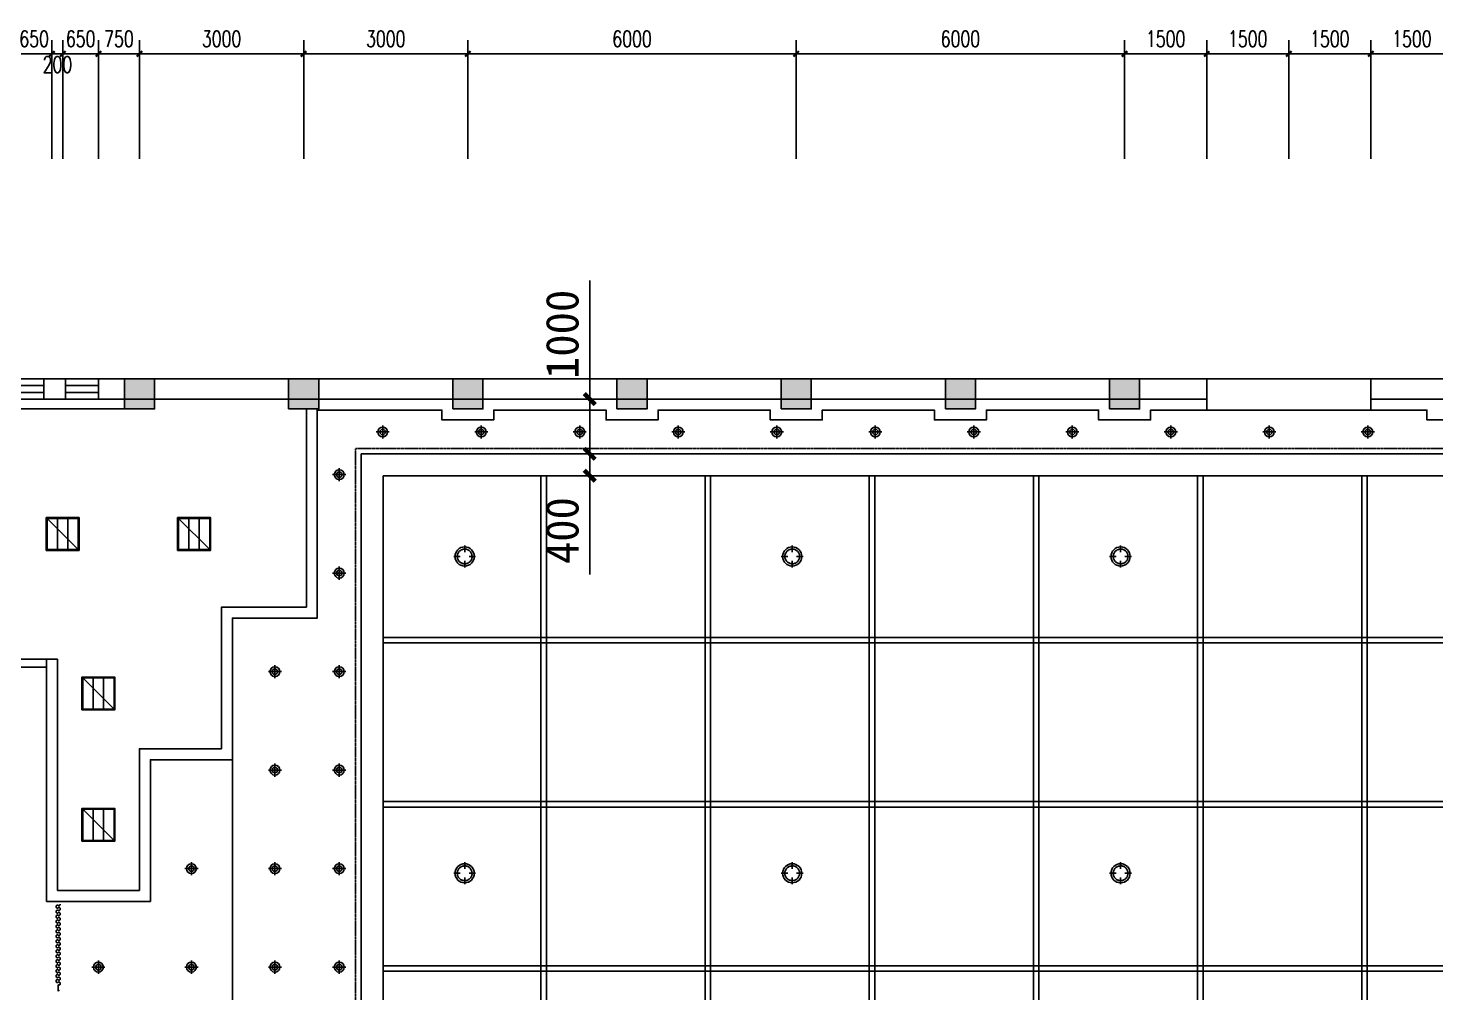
# Model space of a CAD drawing. Header units: millimetres. Extents: x -150677 to 588340, y -254013 to 149700.
# Drawn here: x 478344 to 504065, y 20780 to 38409 of the extents above; entities that cross this region are included whole.
import ezdxf

# ---------------------------------------------------------------- set-up
doc = ezdxf.new("R2010")
doc.units = ezdxf.units.MM
doc.header["$LTSCALE"] = 10
doc.header["$MEASUREMENT"] = 0
doc.linetypes.add('DASH', pattern=[0.35, 0.25, -0.1])
doc.linetypes.add('DASHED2', pattern=[0.375, 0.25, -0.125])
for name, color, linetype in [('1-Ba原始建筑墙体', 2, 'Continuous'), ('1-Bb新建墙体', 7, 'Continuous'), ('2-Ba顶面轮廓', 4, 'Continuous'), ('2-Ca墙面装饰', 8, 'Continuous'), ('4-Aa顶面灯具', 1, 'Continuous'), ('5-Aa原始建筑淡显填充', 251, 'Continuous'), ('6-Ab柱体', 6, 'Continuous'), ('6-Bb窗', 5, 'Continuous'), ('CEI_LIGHT', 30, 'Continuous'), ('CS_【成品家私】', 3, 'Continuous'), ('PUB_DIM', 3, 'Continuous')]:
    doc.layers.add(name, color=color, linetype=linetype)
doc.styles.add('_TCH_DIM_T3', font='SIMPLEX', dxfattribs={"width": 0.705882, "bigfont": 'GBCBIG'})
doc.styles.get("Standard").update_dxf_attribs({"font": ''})
doc.styles.get('Standard').set_extended_font_data('SimSun')
doc.dimstyles.new('_TCH_ARCH&&100', dxfattribs={"dimtxt": 297.5, "dimasz": 100, "dimexe": 250, "dimexo": 300, "dimgap": 126.25, "dimtad": 1, "dimdec": 0, "dimzin": 0, "dimdsep": 46, "dimtxsty": '_TCH_DIM_T3', "dimblk": 'ARCHTICK', "dimcen": 0.09, "dimclrt": 7, "dimazin": 2, "dimtfac": 1, "dimtdec": 0, "dimtix": 1, "dimtmove": 2, "dimatfit": 3, "dimfxl": 1, "dimtolj": 1, "dimtzin": 0, "dimarcsym": 0})
doc.dimstyles.new('DIMN200', dxfattribs={"dimscale": 2, "dimtxt": 300, "dimasz": 100, "dimexe": 100, "dimexo": 300, "dimgap": 100, "dimtad": 1, "dimdec": 0, "dimtxsty": 'Standard', "dimblk": 'ARCHTICK', "dimcen": 2.5, "dimdle": 100, "dimclrd": 8, "dimclre": 8, "dimclrt": 96, "dimadec": 0, "dimazin": 0, "dimtfac": 1, "dimtdec": 0, "dimtmove": 0, "dimatfit": 3, "dimldrblk": 'DOT', "dimfxl": 100, "dimarcsym": 0})

# ---------------------------------------------------------------- blocks, each defined once
blk = doc.blocks.new('_ArchTick')
at = {"color": 0, "linetype": 'ByBlock', "const_width": 0.4}
blk.add_lwpolyline([(-0.5, -0.5), (0.5, 0.5)], dxfattribs=at)
blk = doc.blocks.new('*D1375')
at = {"layer": 'Defpoints', "color": 0, "transparency": 16777216}
for p in [(478778, 37939), (478128, 35718), (478778, 35718)]:
    blk.add_point(p, dxfattribs=at)
at = {"layer": 'PUB_DIM', "color": 0, "lineweight": -2, "transparency": 16777216}
for p, q in [((478128, 36018), (478128, 38189)), ((478778, 36018), (478778, 38189)), ((478128, 37939), (478028, 37939)), ((478128, 37939), (478778, 37939)), ((478778, 37939), (478878, 37939))]:
    blk.add_line(p, q, dxfattribs=at)
at = {"layer": 'PUB_DIM', "color": 0, "lineweight": -2, "transparency": 16777216, "xscale": 100, "yscale": 100, "zscale": 100}
blk.add_blockref('_ArchTick', (478128, 37939), dxfattribs=at)
at = {"layer": 'PUB_DIM', "color": 0, "lineweight": -2, "transparency": 16777216, "xscale": 100, "yscale": 100, "zscale": 100, "rotation": 180}
blk.add_blockref('_ArchTick', (478778, 37939), dxfattribs=at)
at = {"layer": 'PUB_DIM', "color": 7, "transparency": 16777216, "insert": (478453, 38214), "char_height": 297.5, "attachment_point": 5, "style": '_TCH_DIM_T3'}
blk.add_mtext('\\A1;650', dxfattribs=at)
blk = doc.blocks.new('*D1376')
at = {"layer": 'Defpoints', "color": 0, "transparency": 16777216}
for p in [(478978, 37939), (478778, 35718), (478978, 35718)]:
    blk.add_point(p, dxfattribs=at)
at = {"layer": 'PUB_DIM', "color": 0, "lineweight": -2, "transparency": 16777216}
for p, q in [((478778, 36018), (478778, 38189)), ((478978, 36018), (478978, 38189)), ((478778, 37939), (478678, 37939)), ((478778, 37939), (478978, 37939)), ((478978, 37939), (479078, 37939))]:
    blk.add_line(p, q, dxfattribs=at)
at = {"layer": 'PUB_DIM', "color": 0, "lineweight": -2, "transparency": 16777216, "xscale": 100, "yscale": 100, "zscale": 100}
blk.add_blockref('_ArchTick', (478778, 37939), dxfattribs=at)
at = {"layer": 'PUB_DIM', "color": 0, "lineweight": -2, "transparency": 16777216, "xscale": 100, "yscale": 100, "zscale": 100, "rotation": 180}
blk.add_blockref('_ArchTick', (478978, 37939), dxfattribs=at)
at = {"layer": 'PUB_DIM', "color": 7, "transparency": 16777216, "insert": (478878, 37744), "char_height": 297.5, "attachment_point": 5, "style": '_TCH_DIM_T3'}
blk.add_mtext('\\A1;200', dxfattribs=at)
blk = doc.blocks.new('*D1377')
at = {"layer": 'Defpoints', "color": 0, "transparency": 16777216}
for p in [(479628, 37939), (478978, 35718), (479628, 35718)]:
    blk.add_point(p, dxfattribs=at)
at = {"layer": 'PUB_DIM', "color": 0, "lineweight": -2, "transparency": 16777216}
for p, q in [((478978, 36018), (478978, 38189)), ((479628, 36018), (479628, 38189)), ((478978, 37939), (478878, 37939)), ((478978, 37939), (479628, 37939)), ((479628, 37939), (479728, 37939))]:
    blk.add_line(p, q, dxfattribs=at)
at = {"layer": 'PUB_DIM', "color": 0, "lineweight": -2, "transparency": 16777216, "xscale": 100, "yscale": 100, "zscale": 100}
blk.add_blockref('_ArchTick', (478978, 37939), dxfattribs=at)
at = {"layer": 'PUB_DIM', "color": 0, "lineweight": -2, "transparency": 16777216, "xscale": 100, "yscale": 100, "zscale": 100, "rotation": 180}
blk.add_blockref('_ArchTick', (479628, 37939), dxfattribs=at)
at = {"layer": 'PUB_DIM', "color": 7, "transparency": 16777216, "insert": (479303, 38214), "char_height": 297.5, "attachment_point": 5, "style": '_TCH_DIM_T3'}
blk.add_mtext('\\A1;650', dxfattribs=at)
blk = doc.blocks.new('*D1378')
at = {"layer": 'Defpoints', "color": 0, "transparency": 16777216}
for p in [(480378, 37939), (479628, 35718), (480378, 35718)]:
    blk.add_point(p, dxfattribs=at)
at = {"layer": 'PUB_DIM', "color": 0, "lineweight": -2, "transparency": 16777216}
for p, q in [((479628, 36018), (479628, 38189)), ((480378, 36018), (480378, 38189)), ((479628, 37939), (479528, 37939)), ((479628, 37939), (480378, 37939)), ((480378, 37939), (480478, 37939))]:
    blk.add_line(p, q, dxfattribs=at)
at = {"layer": 'PUB_DIM', "color": 0, "lineweight": -2, "transparency": 16777216, "xscale": 100, "yscale": 100, "zscale": 100}
blk.add_blockref('_ArchTick', (479628, 37939), dxfattribs=at)
at = {"layer": 'PUB_DIM', "color": 0, "lineweight": -2, "transparency": 16777216, "xscale": 100, "yscale": 100, "zscale": 100, "rotation": 180}
blk.add_blockref('_ArchTick', (480378, 37939), dxfattribs=at)
at = {"layer": 'PUB_DIM', "color": 7, "transparency": 16777216, "insert": (480003, 38214), "char_height": 297.5, "attachment_point": 5, "style": '_TCH_DIM_T3'}
blk.add_mtext('\\A1;750', dxfattribs=at)
blk = doc.blocks.new('*D1379')
at = {"layer": 'Defpoints', "color": 0, "transparency": 16777216}
for p in [(483378, 37939), (480378, 35718), (483378, 35718)]:
    blk.add_point(p, dxfattribs=at)
at = {"layer": 'PUB_DIM', "color": 0, "lineweight": -2, "transparency": 16777216}
for p, q in [((480378, 36018), (480378, 38189)), ((483378, 36018), (483378, 38189)), ((480378, 37939), (483378, 37939))]:
    blk.add_line(p, q, dxfattribs=at)
at = {"layer": 'PUB_DIM', "color": 0, "lineweight": -2, "transparency": 16777216, "xscale": 100, "yscale": 100, "zscale": 100, "rotation": 180}
blk.add_blockref('_ArchTick', (480378, 37939), dxfattribs=at)
at = {"layer": 'PUB_DIM', "color": 0, "lineweight": -2, "transparency": 16777216, "xscale": 100, "yscale": 100, "zscale": 100}
blk.add_blockref('_ArchTick', (483378, 37939), dxfattribs=at)
at = {"layer": 'PUB_DIM', "color": 7, "transparency": 16777216, "insert": (481878, 38214), "char_height": 297.5, "attachment_point": 5, "style": '_TCH_DIM_T3'}
blk.add_mtext('\\A1;3000', dxfattribs=at)
blk = doc.blocks.new('*D1380')
at = {"layer": 'Defpoints', "color": 0, "transparency": 16777216}
for p in [(486378, 37939), (483378, 35718), (486378, 35718)]:
    blk.add_point(p, dxfattribs=at)
at = {"layer": 'PUB_DIM', "color": 0, "lineweight": -2, "transparency": 16777216}
for p, q in [((483378, 36018), (483378, 38189)), ((486378, 36018), (486378, 38189)), ((483378, 37939), (486378, 37939))]:
    blk.add_line(p, q, dxfattribs=at)
at = {"layer": 'PUB_DIM', "color": 0, "lineweight": -2, "transparency": 16777216, "xscale": 100, "yscale": 100, "zscale": 100, "rotation": 180}
blk.add_blockref('_ArchTick', (483378, 37939), dxfattribs=at)
at = {"layer": 'PUB_DIM', "color": 0, "lineweight": -2, "transparency": 16777216, "xscale": 100, "yscale": 100, "zscale": 100}
blk.add_blockref('_ArchTick', (486378, 37939), dxfattribs=at)
at = {"layer": 'PUB_DIM', "color": 7, "transparency": 16777216, "insert": (484878, 38214), "char_height": 297.5, "attachment_point": 5, "style": '_TCH_DIM_T3'}
blk.add_mtext('\\A1;3000', dxfattribs=at)
blk = doc.blocks.new('*D1381')
at = {"layer": 'Defpoints', "color": 0, "transparency": 16777216}
for p in [(492378, 37939), (486378, 35718), (492378, 35718)]:
    blk.add_point(p, dxfattribs=at)
at = {"layer": 'PUB_DIM', "color": 0, "lineweight": -2, "transparency": 16777216}
for p, q in [((486378, 36018), (486378, 38189)), ((492378, 36018), (492378, 38189)), ((486378, 37939), (492378, 37939))]:
    blk.add_line(p, q, dxfattribs=at)
at = {"layer": 'PUB_DIM', "color": 0, "lineweight": -2, "transparency": 16777216, "xscale": 100, "yscale": 100, "zscale": 100, "rotation": 180}
blk.add_blockref('_ArchTick', (486378, 37939), dxfattribs=at)
at = {"layer": 'PUB_DIM', "color": 0, "lineweight": -2, "transparency": 16777216, "xscale": 100, "yscale": 100, "zscale": 100}
blk.add_blockref('_ArchTick', (492378, 37939), dxfattribs=at)
at = {"layer": 'PUB_DIM', "color": 7, "transparency": 16777216, "insert": (489378, 38214), "char_height": 297.5, "attachment_point": 5, "style": '_TCH_DIM_T3'}
blk.add_mtext('\\A1;6000', dxfattribs=at)
blk = doc.blocks.new('*D1382')
at = {"layer": 'Defpoints', "color": 0, "transparency": 16777216}
for p in [(498378, 37939), (492378, 35718), (498378, 35718)]:
    blk.add_point(p, dxfattribs=at)
at = {"layer": 'PUB_DIM', "color": 0, "lineweight": -2, "transparency": 16777216}
for p, q in [((492378, 36018), (492378, 38189)), ((498378, 36018), (498378, 38189)), ((492378, 37939), (498378, 37939))]:
    blk.add_line(p, q, dxfattribs=at)
at = {"layer": 'PUB_DIM', "color": 0, "lineweight": -2, "transparency": 16777216, "xscale": 100, "yscale": 100, "zscale": 100, "rotation": 180}
blk.add_blockref('_ArchTick', (492378, 37939), dxfattribs=at)
at = {"layer": 'PUB_DIM', "color": 0, "lineweight": -2, "transparency": 16777216, "xscale": 100, "yscale": 100, "zscale": 100}
blk.add_blockref('_ArchTick', (498378, 37939), dxfattribs=at)
at = {"layer": 'PUB_DIM', "color": 7, "transparency": 16777216, "insert": (495378, 38214), "char_height": 297.5, "attachment_point": 5, "style": '_TCH_DIM_T3'}
blk.add_mtext('\\A1;6000', dxfattribs=at)
blk = doc.blocks.new('*D1383')
at = {"layer": 'Defpoints', "color": 0, "transparency": 16777216}
for p in [(499878, 37939), (498378, 35718), (499878, 35718)]:
    blk.add_point(p, dxfattribs=at)
at = {"layer": 'PUB_DIM', "color": 0, "lineweight": -2, "transparency": 16777216}
for p, q in [((498378, 36018), (498378, 38189)), ((499878, 36018), (499878, 38189)), ((498378, 37939), (499878, 37939))]:
    blk.add_line(p, q, dxfattribs=at)
at = {"layer": 'PUB_DIM', "color": 0, "lineweight": -2, "transparency": 16777216, "xscale": 100, "yscale": 100, "zscale": 100, "rotation": 180}
blk.add_blockref('_ArchTick', (498378, 37939), dxfattribs=at)
at = {"layer": 'PUB_DIM', "color": 0, "lineweight": -2, "transparency": 16777216, "xscale": 100, "yscale": 100, "zscale": 100}
blk.add_blockref('_ArchTick', (499878, 37939), dxfattribs=at)
at = {"layer": 'PUB_DIM', "color": 7, "transparency": 16777216, "insert": (499128, 38214), "char_height": 297.5, "attachment_point": 5, "style": '_TCH_DIM_T3'}
blk.add_mtext('\\A1;1500', dxfattribs=at)
blk = doc.blocks.new('*D1384')
at = {"layer": 'Defpoints', "color": 0, "transparency": 16777216}
for p in [(501378, 37939), (499878, 35718), (501378, 35718)]:
    blk.add_point(p, dxfattribs=at)
at = {"layer": 'PUB_DIM', "color": 0, "lineweight": -2, "transparency": 16777216}
for p, q in [((499878, 36018), (499878, 38189)), ((501378, 36018), (501378, 38189)), ((499878, 37939), (501378, 37939))]:
    blk.add_line(p, q, dxfattribs=at)
at = {"layer": 'PUB_DIM', "color": 0, "lineweight": -2, "transparency": 16777216, "xscale": 100, "yscale": 100, "zscale": 100, "rotation": 180}
blk.add_blockref('_ArchTick', (499878, 37939), dxfattribs=at)
at = {"layer": 'PUB_DIM', "color": 0, "lineweight": -2, "transparency": 16777216, "xscale": 100, "yscale": 100, "zscale": 100}
blk.add_blockref('_ArchTick', (501378, 37939), dxfattribs=at)
at = {"layer": 'PUB_DIM', "color": 7, "transparency": 16777216, "insert": (500628, 38214), "char_height": 297.5, "attachment_point": 5, "style": '_TCH_DIM_T3'}
blk.add_mtext('\\A1;1500', dxfattribs=at)
blk = doc.blocks.new('*D1385')
at = {"layer": 'Defpoints', "color": 0, "transparency": 16777216}
for p in [(502878, 37939), (501378, 35718), (502878, 35718)]:
    blk.add_point(p, dxfattribs=at)
at = {"layer": 'PUB_DIM', "color": 0, "lineweight": -2, "transparency": 16777216}
for p, q in [((501378, 36018), (501378, 38189)), ((502878, 36018), (502878, 38189)), ((501378, 37939), (502878, 37939))]:
    blk.add_line(p, q, dxfattribs=at)
at = {"layer": 'PUB_DIM', "color": 0, "lineweight": -2, "transparency": 16777216, "xscale": 100, "yscale": 100, "zscale": 100, "rotation": 180}
blk.add_blockref('_ArchTick', (501378, 37939), dxfattribs=at)
at = {"layer": 'PUB_DIM', "color": 0, "lineweight": -2, "transparency": 16777216, "xscale": 100, "yscale": 100, "zscale": 100}
blk.add_blockref('_ArchTick', (502878, 37939), dxfattribs=at)
at = {"layer": 'PUB_DIM', "color": 7, "transparency": 16777216, "insert": (502128, 38214), "char_height": 297.5, "attachment_point": 5, "style": '_TCH_DIM_T3'}
blk.add_mtext('\\A1;1500', dxfattribs=at)
blk = doc.blocks.new('*D1386')
at = {"layer": 'Defpoints', "color": 0, "transparency": 16777216}
for p in [(504378, 37939), (502878, 35718), (504378, 35718)]:
    blk.add_point(p, dxfattribs=at)
at = {"layer": 'PUB_DIM', "color": 0, "lineweight": -2, "transparency": 16777216}
for p, q in [((502878, 36018), (502878, 38189)), ((504378, 36018), (504378, 38189)), ((502878, 37939), (504378, 37939))]:
    blk.add_line(p, q, dxfattribs=at)
at = {"layer": 'PUB_DIM', "color": 0, "lineweight": -2, "transparency": 16777216, "xscale": 100, "yscale": 100, "zscale": 100, "rotation": 180}
blk.add_blockref('_ArchTick', (502878, 37939), dxfattribs=at)
at = {"layer": 'PUB_DIM', "color": 0, "lineweight": -2, "transparency": 16777216, "xscale": 100, "yscale": 100, "zscale": 100}
blk.add_blockref('_ArchTick', (504378, 37939), dxfattribs=at)
at = {"layer": 'PUB_DIM', "color": 7, "transparency": 16777216, "insert": (503628, 38214), "char_height": 297.5, "attachment_point": 5, "style": '_TCH_DIM_T3'}
blk.add_mtext('\\A1;1500', dxfattribs=at)
blk = doc.blocks.new('$WINLIB2D$00000001')
at = {"color": 0}
for points in [[(-0.5, 0.5), (-0.5, -0.5)], [(-0.5, 0.5), (0.5, 0.5)], [(0.5, -0.5), (0.5, 0.5)], [(0.5, 0.167), (-0.5, 0.167)], [(0.5, -0.167), (-0.5, -0.167)], [(-0.5, -0.5), (0.5, -0.5)]]:
    blk.add_lwpolyline(points, dxfattribs=at)
blk = doc.blocks.new('*U1094')
at = {"layer": 'CEI_LIGHT', "color": 252}
for points in [[(-200, 0), (-80, 0)], [(0, 200), (0, 80)], [(200, 0), (80, 0)], [(0, -200), (0, -80)]]:
    blk.add_lwpolyline(points, dxfattribs=at)
at = {"layer": 'CEI_LIGHT'}
blk.add_ellipse((0, 0), major_axis=(175, 0), ratio=1, start_param=-0.000015, end_param=6.28317, dxfattribs=at)
at = {"layer": 'CEI_LIGHT', "color": 252}
blk.add_open_spline([(135, 0), (135, 5), (135, 10), (133, 24), (131, 33), (126, 49), (122, 58), (114, 73), (109, 80), (98, 93), (92, 100), (78, 111), (71, 115), (55, 124), (47, 127), (30, 132), (22, 134), (4, 135), (-5, 135), (-22, 133), (-31, 132), (-47, 127), (-55, 123), (-71, 115), (-78, 110), (-92, 99), (-98, 93), (-109, 80), (-114, 72), (-123, 57), (-126, 49), (-131, 32), (-133, 24), (-135, 6), (-135, -2), (-134, -20), (-132, -28), (-128, -45), (-124, -53), (-116, -69), (-112, -76), (-101, -90), (-95, -97), (-82, -108), (-74, -113), (-59, -122), (-51, -125), (-35, -131), (-26, -133), (-9, -135), (0, -135), (18, -134), (26, -133), (43, -128), (51, -125), (67, -118), (75, -113), (88, -102), (95, -96), (107, -83), (112, -76), (121, -61), (124, -53), (130, -37), (132, -28), (135, -13), (135, -7), (135, 0)], degree=3, knots=[-0.000015, -0.000015, -0.000015, -0.000015, 0.115463, 0.115463, 0.309718, 0.309718, 0.503974, 0.503974, 0.698229, 0.698229, 0.892484, 0.892484, 1.086739, 1.086739, 1.280995, 1.280995, 1.47525, 1.47525, 1.669505, 1.669505, 1.86376, 1.86376, 2.058016, 2.058016, 2.252271, 2.252271, 2.446526, 2.446526, 2.640781, 2.640781, 2.835037, 2.835037, 3.029292, 3.029292, 3.223547, 3.223547, 3.417802, 3.417802, 3.612058, 3.612058, 3.806313, 3.806313, 4.000568, 4.000568, 4.194823, 4.194823, 4.389079, 4.389079, 4.583334, 4.583334, 4.777589, 4.777589, 4.971844, 4.971844, 5.166099, 5.166099, 5.360355, 5.360355, 5.55461, 5.55461, 5.748865, 5.748865, 5.94312, 5.94312, 6.137376, 6.137376, 6.28317, 6.28317, 6.28317, 6.28317], dxfattribs=at)
blk = doc.blocks.new('*U1095')
at = {"layer": 'CEI_LIGHT'}
blk.add_lwpolyline([(-300, 300), (300, 300), (300, -300), (-300, -300)], close=True, dxfattribs=at)
at = {"layer": 'CEI_LIGHT', "color": 252}
blk.add_lwpolyline([(-285, 285), (285, 285), (285, -285), (-285, -285)], close=True, dxfattribs=at)
for points in [[(285, 285), (-285, -285)], [(-285, 95), (285, 95)], [(-285, -95), (285, -95)]]:
    blk.add_lwpolyline(points, dxfattribs=at)
blk = doc.blocks.new('*U1092')
at = {"layer": 'CEI_LIGHT', "color": 252}
for points in [[(-120, 0), (120, 0)], [(0, 120), (0, -120)]]:
    blk.add_lwpolyline(points, dxfattribs=at)
at = {"layer": 'CEI_LIGHT'}
for radius in [90, 50]:
    blk.add_circle((0, 0), radius, dxfattribs=at)
blk = doc.blocks.new('*D1430')
at = {"layer": '2-Ba顶面轮廓', "color": 8, "lineweight": -2, "transparency": 16777216}
for p, q in [((488605, 30830), (488605, 30230)), ((488757, 30630), (488805, 30630)), ((488605, 30230), (488605, 28423)), ((488757, 30230), (488805, 30230))]:
    blk.add_line(p, q, dxfattribs=at)
at = {"layer": 'Defpoints', "color": 0, "transparency": 16777216}
for p in [(488157, 30630), (488157, 30230), (488605, 30230)]:
    blk.add_point(p, dxfattribs=at)
at = {"layer": '2-Ba顶面轮廓', "color": 8, "lineweight": -2, "transparency": 16777216, "xscale": 200, "yscale": 200, "zscale": 200}
for p, rotation in [((488605, 30630), 90), ((488605, 30230), 270)]:
    blk.add_blockref('_ArchTick', p, dxfattribs=dict(at, rotation=rotation))
at = {"layer": '2-Ba顶面轮廓', "color": 96, "transparency": 16777216, "insert": (488105, 29227), "char_height": 600, "attachment_point": 5, "rotation": 90}
blk.add_mtext('400', dxfattribs=at)
blk = doc.blocks.new('_DOT')
at = {"color": 0, "linetype": 'ByBlock'}
blk.add_line((-0.35, 0), (-1, 0), dxfattribs=at)
at = {"color": 0, "linetype": 'ByBlock', "const_width": 0.35}
blk.add_lwpolyline([(-0.175, 0, 1), (0.175, 0, 1)], format="xyb", close=True, dxfattribs=at)
blk = doc.blocks.new('*D1394')
at = {"layer": '2-Ba顶面轮廓', "color": 8, "lineweight": -2, "transparency": 16777216}
for p, q in [((488605, 31630), (488605, 33797)), ((488605, 30430), (488605, 31630)), ((488757, 31630), (488805, 31630)), ((488757, 30630), (488805, 30630))]:
    blk.add_line(p, q, dxfattribs=at)
at = {"layer": 'Defpoints', "color": 0, "transparency": 16777216}
for p in [(488157, 31630), (488605, 31630), (488157, 30630)]:
    blk.add_point(p, dxfattribs=at)
at = {"layer": '2-Ba顶面轮廓', "color": 8, "lineweight": -2, "transparency": 16777216, "xscale": 200, "yscale": 200, "zscale": 200}
for p, rotation in [((488605, 31630), 90), ((488605, 30630), 270)]:
    blk.add_blockref('_ArchTick', p, dxfattribs=dict(at, rotation=rotation))
at = {"layer": '2-Ba顶面轮廓', "color": 96, "transparency": 16777216, "insert": (488105, 32813), "char_height": 600, "attachment_point": 5, "rotation": 90}
blk.add_mtext('1000', dxfattribs=at)
blk = doc.blocks.new('*U1336')
at = {"linetype": 'DASH', "ltscale": 50}
for points in [[(-1179, 0, 0.240088), (-1155, 12), (-1154, 13, 0.362592), (-1156, 38, -0.362592), (-1158, 63), (-1158, 63, -0.51132), (-1109, 63, -0.36675), (-1111, 38, 0.36675), (-1113, 13, 0.241576), (-1088, 0, 0.241576)], [(-1088, 0, 0.240088), (-1064, 12), (-1064, 13, 0.362592), (-1065, 38, -0.362592), (-1067, 63), (-1067, 63, -0.51132), (-1018, 63, -0.36675), (-1020, 38, 0.36675), (-1022, 13, 0.241576), (-998, 0, 0.241576)], [(-998, 0, 0.240088), (-973, 12), (-973, 13, 0.362592), (-975, 38, -0.362592), (-977, 63), (-976, 63, -0.51132), (-927, 63, -0.36675), (-929, 38, 0.36675), (-931, 13, 0.241576), (-907, 0, 0.241576)], [(-907, 0, 0.240088), (-883, 12), (-882, 13, 0.362592), (-884, 38, -0.362592), (-886, 63), (-885, 63, -0.51132), (-837, 63, -0.36675), (-839, 38, 0.36675), (-841, 13, 0.241576), (-816, 0, 0.241576)], [(-816, 0, 0.240088), (-792, 12), (-791, 13, 0.362592), (-793, 38, -0.362592), (-795, 63), (-795, 63, -0.51132), (-746, 63, -0.36675), (-748, 38, 0.36675), (-750, 13, 0.241576), (-726, 0, 0.241576)], [(-726, 0, 0.240088), (-701, 12), (-701, 13, 0.362592), (-703, 38, -0.362592), (-704, 63), (-704, 63, -0.51132), (-655, 63, -0.36675), (-657, 38, 0.36675), (-659, 13, 0.241576), (-635, 0, 0.241576)], [(-635, 0, 0.240088), (-610, 12), (-610, 13, 0.362592), (-612, 38, -0.362592), (-614, 63), (-613, 63, -0.51132), (-565, 63, -0.36675), (-567, 38, 0.36675), (-569, 13, 0.241576), (-544, 0, 0.241576)], [(-544, 0, 0.240088), (-520, 12), (-519, 13, 0.362592), (-521, 38, -0.362592), (-523, 63), (-523, 63, -0.51132), (-474, 63, -0.36675), (-476, 38, 0.36675), (-478, 13, 0.241576), (-453, 0, 0.241576)], [(-453, 0, 0.240088), (-429, 12), (-429, 13, 0.362592), (-431, 38, -0.362592), (-432, 63), (-432, 63, -0.51132), (-383, 63, -0.36675), (-385, 38, 0.36675), (-387, 13, 0.241576), (-363, 0, 0.241576)], [(-363, 0, 0.240088), (-338, 12), (-338, 13, 0.362592), (-340, 38, -0.362592), (-342, 63), (-341, 63, -0.51132), (-293, 63, -0.36675), (-295, 38, 0.36675), (-296, 13, 0.241576), (-272, 0, 0.241576)], [(-272, 0, 0.240088), (-248, 12), (-247, 13, 0.362592), (-249, 38, -0.362592), (-251, 63), (-251, 63, -0.51132), (-202, 63, -0.36675), (-204, 38, 0.36675), (-206, 13, 0.241576), (-181, 0, 0.241576)], [(-181, 0, 0.240088), (-157, 12), (-157, 13, 0.362592), (-159, 38, -0.362592), (-160, 63), (-160, 63, -0.51132), (-111, 63, -0.36675), (-113, 38, 0.36675), (-115, 13, 0.241576), (-91, 0, 0.241576)], [(-91, 0, 0.240088), (-66, 12), (-66, 13, 0.362592), (-68, 38, -0.362592), (-70, 63), (-69, 63, -0.51132), (-21, 63, -0.36675), (-22, 38, 0.36675), (-24, 13, 0.241576), (0, 0, 0.241576)], [(0, 0, 0.240088), (24, 12), (25, 13, 0.362592), (23, 38, -0.362592), (21, 63), (21, 63, -0.51132), (70, 63, -0.36675), (68, 38, 0.36675), (66, 13, 0.241576), (91, 0, 0.241576)], [(91, 0, 0.240088), (115, 12), (115, 13, 0.362592), (114, 38, -0.362592), (112, 63), (112, 63, -0.51132), (161, 63, -0.36675), (159, 38, 0.36675), (157, 13, 0.51132), (206, 12), (206, 13, 0.362592), (204, 38, -0.362592), (202, 63), (203, 63, -0.51132), (252, 63, -0.36675), (250, 38), (249, 37, 0.36675), (247, 12, 0.51132), (296, 12), (296, 12, 0.381374), (293, 38), (412, 38), (389, 19)]]:
    blk.add_lwpolyline(points, format="xyb", dxfattribs=at)

msp = doc.modelspace()

# ---------------------------------------------------------------- hatches: boundary and pattern name
at = {"layer": '5-Aa原始建筑淡显填充'}
for points in [[(480102.5, 31450), (480652.5, 31450), (480652.5, 32000), (480102.5, 32000)], [(483102.5, 31450), (483652.5, 31450), (483652.5, 32000), (483102.5, 32000)], [(486102.5, 31450), (486652.5, 31450), (486652.5, 32000), (486102.5, 32000)], [(489102.5, 31450), (489652.5, 31450), (489652.5, 32000), (489102.5, 32000)], [(492102.5, 31450), (492652.5, 31450), (492652.5, 32000), (492102.5, 32000)], [(495102.5, 31450), (495652.5, 31450), (495652.5, 32000), (495102.5, 32000)], [(498102.5, 31450), (498652.5, 31450), (498652.5, 32000), (498102.5, 32000)]]:
    msp.add_hatch(color=251, dxfattribs=at).paths.add_polyline_path(points)

# ---------------------------------------------------------------- linework, layer by layer
at = {"layer": '1-Ba原始建筑墙体'}
for p, q in [((479027.5, 32000), (478627.5, 32000)), ((478627.5, 32000), (478627.5, 31630)), ((479027.5, 31630), (479027.5, 32000)), ((483377.5, 32000), (479627.5, 32000)), ((479627.5, 32000), (479627.5, 31630)), ((499878.4, 32000), (483377.5, 32000)), ((499878.4, 31630), (499878.4, 32000)), ((522337.5, 32000), (502878.4, 32000)), ((502878.4, 32000), (502878.4, 31630)), ((478627.5, 31630), (479027.5, 31630)), ((479627.5, 31630), (499878.4, 31630)), ((502878.4, 31630), (522217.5, 31630))]:
    msp.add_line(p, q, dxfattribs=at)
at = {"layer": '1-Bb新建墙体'}
for p, q in [((478677.5, 26879.9), (478877.5, 26879.9)), ((478677.5, 26879.9), (478677.5, 26729.9)), ((478877.5, 22650), (478877.5, 26879.9)), ((478677.5, 22450), (478677.5, 26729.9))]:
    msp.add_line(p, q, dxfattribs=at)
for points in [[(481877.5, 25240), (481877.5, 27830), (483427.5, 27830), (483427.5, 31450)], [(482077.5, 25040), (482077.5, 27630), (483627.5, 27630), (483627.5, 31450)], [(481877.5, 25240), (480377.5, 25240), (480377.5, 22650)], [(482077.5, 25040), (480577.5, 25040), (480577.5, 22450)], [(478877.5, 22650), (480377.5, 22650)], [(478677.5, 22450), (480577.5, 22450)]]:
    msp.add_lwpolyline(points, dxfattribs=at)
at = {"layer": '2-Ba顶面轮廓'}
for p, q in [((502878.4, 32000), (499878.4, 32000)), ((480102.5, 31450), (477652.5, 31450)), ((499878.4, 31430), (502878.4, 31430)), ((477677.5, 26879.9), (478677.5, 26879.9)), ((477677.2, 26729.9), (478677.2, 26729.9)), ((482077.5, 25040), (482077.5, 8460))]:
    msp.add_line(p, q, dxfattribs=at)
at = {"layer": '2-Ba顶面轮廓', "color": 8}
for p, q in [((487712.5, 3270), (487712.5, 30230)), ((487812.5, 3270), (487812.5, 30230)), ((490712.5, 3270), (490712.5, 30230)), ((490812.5, 3270), (490812.5, 30230)), ((493712.5, 3270), (493712.5, 30230)), ((493812.5, 3270), (493812.5, 30230)), ((496712.5, 3270), (496712.5, 30230)), ((496812.5, 3270), (496812.5, 30230)), ((499712.5, 3270), (499712.5, 30230)), ((499812.5, 3270), (499812.5, 30230)), ((502712.5, 3270), (502712.5, 30230)), ((502812.5, 3270), (502812.5, 30230)), ((484827.5, 27275), (520817.5, 27275)), ((484827.5, 27175), (520817.5, 27175)), ((484827.5, 24275), (520817.5, 24275)), ((484827.5, 24175), (520817.5, 24175)), ((484827.5, 21275), (520817.5, 21275)), ((484827.5, 21175), (520817.5, 21175))]:
    msp.add_line(p, q, dxfattribs=at)
at = {"layer": '2-Ba顶面轮廓'}
for points in [[(484427.5, 30630), (521217.5, 30630), (521217.5, 2870), (484427.5, 2870)], [(484827.5, 30230), (520817.5, 30230), (520817.5, 3270), (484827.5, 3270)]]:
    msp.add_lwpolyline(points, close=True, dxfattribs=at)
at = {"layer": '2-Ca墙面装饰'}
for p, q in [((499878.4, 31630), (499878.4, 31430)), ((502878.4, 31630), (502878.4, 31430))]:
    msp.add_line(p, q, dxfattribs=at)
for points in [[(483627.5, 31430), (485902.5, 31430), (485902.5, 31250), (486852.5, 31250), (486852.5, 31430), (488902.5, 31430), (488902.5, 31250), (489852.5, 31250), (489852.5, 31430), (491902.5, 31430), (491902.5, 31250), (492852.5, 31250), (492852.5, 31430), (494902.5, 31430), (494902.5, 31250), (495852.5, 31250), (495852.5, 31430), (497902.5, 31430), (497902.5, 31250), (498852.5, 31250), (498852.5, 31430), (499878.4, 31430)], [(502878.4, 31430), (503902.5, 31430), (503902.5, 31250), (504852.5, 31250)]]:
    msp.add_lwpolyline(points, dxfattribs=at)
at = {"layer": '4-Aa顶面灯具', "linetype": 'DASHED2', "ltscale": 0.01}
msp.add_lwpolyline([(484327.5, 30730), (521317.5, 30730), (521317.5, 2770), (484327.5, 2770)], close=True, dxfattribs=at)
at = {"layer": '6-Ab柱体'}
for points in [[(480102.5, 31450), (480652.5, 31450), (480652.5, 32000), (480102.5, 32000)], [(483102.5, 31450), (483652.5, 31450), (483652.5, 32000), (483102.5, 32000)], [(486102.5, 31450), (486652.5, 31450), (486652.5, 32000), (486102.5, 32000)], [(489102.5, 31450), (489652.5, 31450), (489652.5, 32000), (489102.5, 32000)], [(492102.5, 31450), (492652.5, 31450), (492652.5, 32000), (492102.5, 32000)], [(495102.5, 31450), (495652.5, 31450), (495652.5, 32000), (495102.5, 32000)], [(498102.5, 31450), (498652.5, 31450), (498652.5, 32000), (498102.5, 32000)]]:
    msp.add_lwpolyline(points, close=True, dxfattribs=at)

# ---------------------------------------------------------------- block references
at = {"layer": '4-Aa顶面灯具', "ltscale": 0.25, "rotation": 90}
for name, p in [('*U1092', (484822.5, 31030)), ('*U1092', (486622.5, 31030)), ('*U1092', (488422.5, 31030)), ('*U1092', (490222.5, 31030)), ('*U1092', (492022.5, 31030)), ('*U1092', (493822.5, 31030)), ('*U1092', (495622.5, 31030)), ('*U1092', (497422.5, 31030)), ('*U1092', (499222.5, 31030)), ('*U1092', (501022.5, 31030)), ('*U1092', (502822.5, 31030)), ('*U1092', (484027.5, 30250)), ('*U1095', (478975.6, 29165)), ('*U1095', (481375.6, 29165)), ('*U1094', (486320, 28755)), ('*U1094', (492305, 28755)), ('*U1094', (498305, 28755)), ('*U1092', (484027.5, 28450)), ('*U1092', (482852.5, 26650)), ('*U1092', (484027.5, 26650)), ('*U1095', (479627.5, 26250)), ('*U1092', (482852.5, 24850)), ('*U1092', (484027.5, 24850)), ('*U1095', (479627.5, 23850)), ('*U1092', (481327.5, 23050)), ('*U1092', (482852.5, 23050)), ('*U1092', (484027.5, 23050)), ('*U1094', (486320, 22965.4)), ('*U1094', (492305, 22965.4)), ('*U1094', (498305, 22965.4)), ('*U1092', (479627.5, 21250)), ('*U1092', (481327.5, 21250)), ('*U1092', (482852.5, 21250)), ('*U1092', (484027.5, 21250))]:
    msp.add_blockref(name, p, dxfattribs=at)
at = {"layer": '6-Bb窗', "xscale": -600, "yscale": -370, "zscale": -600}
for p in [(478327.5, 31815), (479327.5, 31815)]:
    msp.add_blockref('$WINLIB2D$00000001', p, dxfattribs=at)
at = {"layer": 'CS_【成品家私】', "ltscale": 50, "xscale": -1, "rotation": 90}
msp.add_blockref('*U1336', (478929.7, 21222.6), dxfattribs=at)

# ---------------------------------------------------------------- dimensions: what is measured, and where the dimension line sits
at = {"layer": '2-Ba顶面轮廓'}
for p2, distance, picture, middle in [((488156.8, 31630), -448.5, '*D1394', (488105.2, 32813.4)), ((488156.8, 30230), 448.5, '*D1430', (488105.2, 29226.7))]:
    dim = msp.add_aligned_dim(p1=(488156.8, 30630), p2=p2, distance=distance, dimstyle='DIMN200', dxfattribs=at)
    dim.commit()
    dim.dimension.update_dxf_attribs({"geometry": picture, "text_midpoint": middle})
at = {"layer": 'PUB_DIM'}
for p1, p2, picture, middle in [((478127.5, 35718.2), (478777.5, 35718.2), '*D1375', (478452.5, 38213.7)), ((478977.5, 35718.2), (479627.5, 35718.2), '*D1377', (479302.5, 38213.7)), ((479627.5, 35718.2), (480377.5, 35718.2), '*D1378', (480002.5, 38213.7)), ((480377.5, 35718.2), (483377.5, 35718.2), '*D1379', (481877.5, 38213.7)), ((483377.5, 35718.2), (486377.5, 35718.2), '*D1380', (484877.5, 38213.7)), ((486377.5, 35718.2), (492377.5, 35718.2), '*D1381', (489377.5, 38213.7)), ((492377.5, 35718.2), (498377.5, 35718.2), '*D1382', (495377.5, 38213.7)), ((498377.5, 35718.2), (499877.5, 35718.2), '*D1383', (499127.5, 38213.7)), ((499877.5, 35718.2), (501377.5, 35718.2), '*D1384', (500627.5, 38213.7)), ((501377.5, 35718.2), (502877.5, 35718.2), '*D1385', (502127.5, 38213.7)), ((502877.5, 35718.2), (504377.5, 35718.2), '*D1386', (503627.5, 38213.7))]:
    dim = msp.add_aligned_dim(p1=p1, p2=p2, distance=2220.4, dimstyle='_TCH_ARCH&&100', dxfattribs=at)
    dim.commit()
    dim.dimension.update_dxf_attribs({"geometry": picture, "text_midpoint": middle})
dim = msp.add_linear_dim(base=(478977.5, 37938.7), p1=(478777.5, 35718.2), p2=(478977.5, 35718.2), angle=0, dimstyle='_TCH_ARCH&&100', dxfattribs=at)
dim.commit()
dim.dimension.update_dxf_attribs({"geometry": '*D1376', "text_midpoint": (478877.5, 37744.4), "dimtype": 129})

doc.saveas('drawing.dxf')
